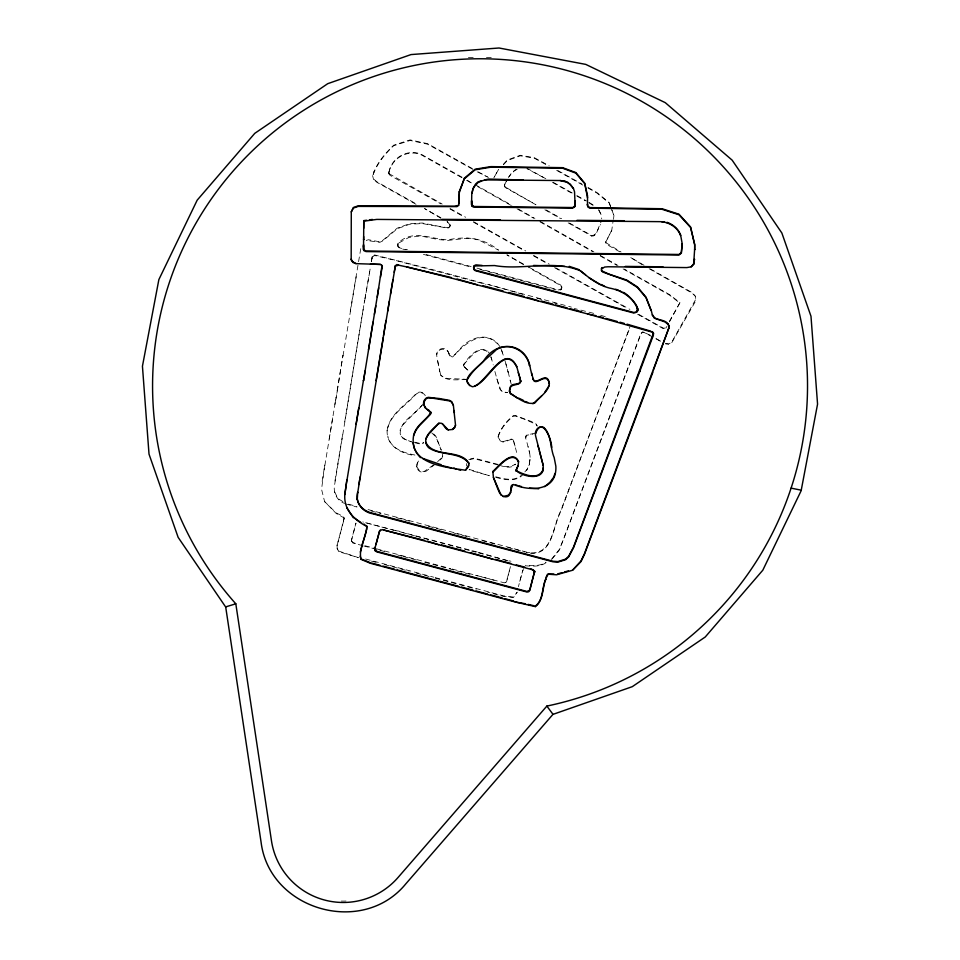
<?xml version="1.0" encoding="UTF-8"?>
<svg xmlns="http://www.w3.org/2000/svg" width="960" height="960" viewBox="0 0 960 960"><rect width="100%" height="100%" fill="white"/><g stroke="black" fill="none" stroke-linecap="round" stroke-linejoin="round"><path stroke-width="0.72" stroke-dasharray="4.8 3.6" d="M466.5 465.984L466.596 463.56M407.46 249.552C401.364 250.236 393.612 245.328 400.452 240.996C414.792 229.824 432.06 239.376 447.804 239.856C466.584 236.064 482.832 237.516 498.516 250.14L480.192 240.732L473.82 238.776L467.484 238.212L447.84 240.42L438.564 239.604L420.612 235.968L408.96 237.42L398.676 243.048L397.764 245.844L398.7 247.584L406.044 249.732M535.056 433.104C531.54 434.976 522.756 432.888 526.308 440.028L529.668 453.036L528.072 446.544M525.84 437.844L526.764 435.276L532.968 434.04M322.164 481.32L324.816 464.916L321.552 489.3L324.612 501.6L336.192 513.468L343.968 517.836L343.26 516.36L336.144 512.904L324.612 501.6M416.736 467.088L416.904 464.064L419.04 460.212C415.968 464.124 415.86 470.724 421.632 472.236L426.18 471.18L434.892 464.484M504.468 185.076L506.34 181.212L504.54 185.364L505.404 187.596L535.968 204.792L505.596 187.2L504.468 185.076L504.552 186.192M364.128 303.36L364.644 300.336L334.308 486.672C333.624 493.86 337.644 501.144 344.664 503.436M498.048 436.704C500.304 428.592 506.724 420.828 513.336 415.62L515.868 415.644L531.132 421.428L535.788 423.636L537.252 426.084L535.824 424.2L525.42 419.604L515.784 416.16L513.384 416.184C506.76 421.392 500.34 429.156 498.084 437.268L500.28 440.856L502.464 441.912C506.076 443.1 512.436 435.984 513.828 442.116C513.156 435.288 506.004 442.236 502.416 441.348L500.244 440.292L498.084 437.268M463.524 364.572L463.62 365.712C466.74 357.624 480.384 342.912 489.072 352.8M463.56 365.136L463.608 363.996M364.68 300.9L369.732 271.56M364.932 298.668L370.704 265.728M529.248 464.112L530.232 457.788L529.296 464.664L526.56 470.532L529.296 464.664M611.76 230.244L605.748 242.112L611.76 230.244L613.272 219.792M613.536 218.94L613.944 215.544L611.088 207.756M334.944 481.056L342.672 434.34M324.864 465.48L335.724 399.48L334.488 406.896M337.164 390.78L342.96 355.428L336.072 398.184L337.212 391.344M329.184 439.14L332.952 416.244M344.712 421.896L363.624 306.432M351.48 540.708L355.98 523.032L351.516 539.676M335.772 400.044L336.036 397.62M342.996 355.992L356.508 274.992M350.22 311.388L361.236 245.856M387.108 430.584C389.328 414.144 405.876 405.012 416.172 393.516C418.764 390.996 423.36 391.872 425.196 394.872L425.232 395.436C423.096 391.848 417.66 391.716 415.212 395.028C405.252 406.2 389.16 415.128 387.144 431.148L387.108 430.584C386.388 446.172 401.628 453.756 414.912 455.568L414.876 455.004C403.824 452.904 390.984 448.884 387.864 436.548L387.9 437.112M371.58 260.568L371.388 261.684L372.18 256.56L374.544 254.94L439.716 271.428L571.38 307.116M371.832 258.36L371.784 259.464M372.18 256.56L371.868 258.924L371.952 257.712M397.896 244.848L398.004 243.624M476.928 268.116L558.576 289.932L560.628 289.464L561.816 287.28M559.872 289.872L560.664 290.028L561.744 288.348L560.784 285.636L528.288 267.348M437.64 361.092L439.716 371.244L436.848 356.364C435.396 351.204 441.348 346.56 445.98 349.284C449.58 350.628 448.152 358.032 452.772 356.904C464.004 344.448 481.788 328.272 497.64 343.932L497.592 343.368C485.904 331.236 467.496 338.472 458.808 350.496C456.252 352.128 453.12 359.088 449.712 355.332L449.76 355.884M449.1 353.688L449.136 354.24C448.008 347.352 437.208 347.652 436.788 354.612L436.752 354.048M462.108 177.276L424.2 155.976C410.304 146.592 390.156 157.308 388.836 173.76M388.8 172.956C391.644 157.128 410.628 147.492 424.236 156.54L464.76 179.304M343.62 520.32L344.1 518.388L337.08 545.484L343.656 520.872M665.496 343.32L668.808 343.812L671.556 342.456L695.748 299.28L695.172 301.884L671.592 343.02L668.856 344.376L665.544 343.884M519.792 581.352L522.816 570.276L518.412 586.692M452.076 569.004L504.48 582.864L506.52 581.28L510.864 565.116M505.344 582.612L506.568 581.844L510.216 567.516M522.852 570.84L523.476 568.548M401.232 436.512L405.396 439.476L411.54 441.9L403.02 438.576L400.188 433.944C399.756 420.372 416.184 414.408 422.772 404.088M423.792 403.572L402.6 425.172L399.972 430.344M449.844 226.356L450.132 225.504L449.304 227.616L447.624 228.132L422.448 223.572L409.776 224.196L397.224 228.756L382.824 240.888L379.74 242.364L366.276 240.372L368.52 239.736L379.692 241.8L382.788 240.336L397.176 228.192L409.728 223.632L422.4 223.008L442.512 227.04L447.588 227.568L449.892 226.92M569.436 223.032L591.624 235.5C597.6 235.968 598.524 225.504 601.212 221.712M472.776 169.332L427.56 144.18L410.124 140.46L393.684 145.74C384.648 154.224 376.536 164.232 372.624 176.16C375.852 163.932 384.768 153.816 393.648 145.188L410.076 139.896L427.524 143.628L472.74 168.768M368.064 509.568L531.456 553.416C553.044 554.064 552.828 526.392 560.688 511.728L630.036 326.52M531.408 552.852C552.996 553.5 552.78 525.828 560.64 511.164L630.084 327.072M551.28 559.476L559.38 549.396L564.948 535.62L639.624 337.512C640.272 335.04 641.784 330.54 645.108 332.964L661.836 341.976L652.752 336.54M552.216 558.924L559.428 549.948L640.908 333.42L642.588 331.788L643.956 332.388M437.628 461.616L441.876 457.716L442.668 455.64L441.924 458.268L437.664 462.18M463.644 364.56C469.56 358.62 477.36 345.768 487.068 351.336L487.032 350.784M568.164 222.864L591.66 236.052C596.988 237 597.552 227.904 600.348 224.964L600.312 224.412M435.168 577.596L503.328 595.8L513.18 597.012L517.224 592.08L515.604 595.356L513.216 597.576L503.364 596.364L487.74 592.188M414.672 442.164L421.668 443.808L423.648 442.272M414.708 442.728L421.704 444.372L423.696 442.824M637.62 314.268L663.252 328.644L665.472 328.512L666.972 326.412M638.856 314.424L663.216 328.092L665.016 328.152L666.732 326.868M506.376 181.776L506.736 181.128M494.4 176.832L498.552 169.488L493.812 177.864M669.408 321.324L679.956 302.652L669.588 294.624L624.36 269.076M669.456 321.888L679.956 302.652M508.356 177.588L511.776 172.548L516.24 169.224M372.216 257.124L374.58 255.504L395.892 260.52L486.012 284.364M517.236 169.26L514.356 170.844L508.92 176.628M524.868 471.864L526.524 469.968M503.412 164.208L507.312 159.996L520.272 155.268L534.192 157.632L549.144 165.756M503.448 164.772L507.348 160.548L520.32 155.832L534.228 158.184L547.932 165.636M504.036 466.536L510.72 466.536L515.616 464.136C511.8 468.756 505.44 467.184 500.52 465.624M416.7 466.524L419.364 470.568L423.852 471.696L433.74 464.796M495.72 476.784C504.012 478.896 513.96 481.656 521.232 475.476M495.768 477.348C504.504 479.784 514.98 482.112 522.432 475.272M468.84 459.732L474.06 458.676L498.192 465M546 562.728C540.024 566.964 532.584 566.232 525.672 565.824L525.636 565.26C532.536 565.668 539.988 566.412 545.964 562.164M496.872 378.9L500.928 390.348L503.136 391.956L507.552 392.508L503.172 392.52L499.656 388.74L494.628 370.512M498.144 464.436L474.012 458.112L470.256 458.976M466.692 379.632C458.496 379.296 446.7 381.936 440.76 375.108L444.18 377.82L447.06 378.372L465.468 379.26M526.248 552.36L529.716 552.588M426.276 254.58L471.144 266.568M423.42 254.364L471.18 267.132M479.868 269.448L556.056 289.812M370.98 510.888L381.012 513.576M396.78 517.788L412.548 522M428.256 526.2L443.88 530.364M453.816 533.028L466.596 536.436M482.22 540.612L497.844 544.776M507.78 547.428L524.82 551.988M477.144 551.976L362.772 521.964M478.548 552.348L510.936 561.588M365.64 522.732L393.684 530.22M395.064 530.592L399.168 531.144M402 532.452L414.576 535.8M415.968 536.184L470.172 550.656M471.576 551.04L475.788 552.156M478.596 552.912L501.54 559.044M502.98 559.428L507.276 560.58M351.552 541.044L352.704 542.388L358.092 544.44M365.088 545.76L373.536 548.016M376.392 548.784L450.708 568.632M351.456 540.6L352.74 542.952L362.316 545.568M363.72 545.94L386.424 552.012M397.836 555.06L402.072 556.188M403.488 556.572L417.612 560.34M424.716 562.236L471.36 574.704M365.616 559.008L433.728 577.2M371.448 561.12L377.244 562.668M384.492 564.6L409.128 571.188M416.376 573.12L432.312 577.38M435.216 578.148L476.388 589.152M522.66 294.288L488.868 284.58M536.964 298.2L544.116 300.156M348.528 504.18L356.904 506.484M345.78 503.976L356.94 507.048M554.16 302.916L557.028 303.708M593.712 313.356L574.296 308.472M469.164 469.368L489.336 475.74L469.212 469.932M508.716 560.964L510.3 560.952M600.636 315.312L606.072 316.884M650.376 268.908L692.196 292.632L695.544 296.484L695.784 299.844M649.152 268.728L692.244 293.196L695.544 296.484M338.58 551.04L358.404 557.628L338.616 551.604L337.176 548.22L338.616 551.604M591.864 235.608L592.236 235.728M526.956 168.216L546.216 178.944L526.992 168.78M431.676 432.804L435.924 436.872L441.276 450.204L435.888 436.308L433.296 433.536M334.632 491.94L338.016 498.564L345.744 503.412M591.744 236.1L591.624 235.5M478.272 171.888L488.436 177.456M477.204 171.828L487.272 176.832M650.184 335.16L645.108 332.964M557.88 170.556L581.724 183.912M556.668 170.412L583.032 185.184M553.416 182.424L574.464 194.208M552.444 182.424L574.5 194.76M619.848 251.868L608.208 245.292L605.868 242.652L621.096 252.048M523.524 264.144L506.868 254.808L523.56 264.696M529.428 267.456L560.748 285.072L561.84 287.328M576.876 195.564L586.536 200.976M576.912 196.116L585.372 200.868M546.144 209.964L561.6 218.64M544.908 209.808L560.34 218.472M388.908 173.58L442.188 204.084M450.024 208.488L465.684 217.272M473.52 221.676L525.756 250.98M533.592 255.372L549.264 264.168M555.792 267.828L629.928 309.42M388.74 172.8L389.988 175.344L440.916 203.916M450.06 209.04L464.424 217.104M473.568 222.228L524.496 250.8M533.628 255.936L547.992 263.988M554.52 267.648L627.408 308.544M416.04 204.324L376.896 182.316L373.512 178.956L376.848 181.752L415.992 203.772M440.916 217.752L424.524 208.548L440.952 218.304M588.936 202.332L595.824 206.592M588.984 202.896L594.78 206.412M467.328 180.216L472.596 183.72L466.068 180.048M623.124 268.92L669.624 295.188L680.004 303.216M475.092 184.596L511.872 205.38M518.268 209.004L534.9 218.424M540.024 221.316L593.88 251.82M600.18 255.396L617.964 265.464M477.66 186.588L510.636 205.224M517.032 208.836L533.664 218.256M540.06 221.88L592.656 251.664M600.228 255.96L616.728 265.296M588.024 187.476L596.856 192.48L609.18 202.56L610.608 206.46M588.072 188.04L596.892 193.044L609.216 203.124L613.944 215.544M644.052 265.248L630.132 257.22L642.816 265.08M447.072 221.256L450.12 225.18L447.108 221.82M463.824 366.252L468.864 371.172L464.148 366.732L463.584 365.148M497.592 343.368L500.88 347.964L504.684 359.64M599.016 210.096L601.344 215.064L601.716 218.88M598.44 209.712L601.344 215.064M398.04 246.816L397.728 245.28M500.916 348.528L503.436 355.392M490.872 356.592L493.236 364.896M490.92 357.156L491.844 359.832M505.104 361.044L508.2 372.42L505.932 363.876M515.052 446.136L514.152 442.908L517.308 454.956M372.588 175.596L373.56 179.52M513.792 441.552L514.2 443.472M439.68 370.692L440.76 375.108M508.152 371.868L510.552 381.888L510.192 380.436M511.224 384.204L510.504 381.324M343.92 517.272L344.136 518.952M605.712 241.548L605.904 243.216M529.62 452.472L530.268 458.352M666.228 327.132L666.144 327.888M594.864 234.552L594.756 235.356M561.696 286.272L561.852 287.844M561.516 288.216L561.48 288.9M561.384 288.444L561.36 289.128M561.252 288.684L561.228 289.344M525.66 436.248L525.66 437.436M504.78 184.008L504.696 184.824M504.816 186.42L505.02 187.2M504.564 184.524L504.54 185.364M504.588 185.904L504.72 186.732M515.868 415.644L515.676 415.584M494.088 580.224L475.452 575.244M397.848 244.284L397.788 245.316M388.848 171.996L388.944 174.144M374.244 170.988L374.22 171.672M374.064 171.324L374.04 171.996M365.544 294.96L365.508 295.86M351.6 541.608L351.444 540.144L351.492 541.164M450.084 224.616L450.168 226.068M442.572 453.804L442.704 456.204M337.032 544.92L337.212 548.784M468.396 57.6A327.48 327.096 -4.1 0 1 475.932 57.42M486.456 57.456A327.48 327.096 -4.1 0 1 492.444 57.624M346.044 901.044A72.576 72.492 -4.1 0 1 340.512 901.056"/><path stroke-width="1.44" d="M425.748 442.584L425.7 442.02C432.9 458.352 461.016 448.44 468.84 463.452C460.392 451.44 440.16 455.964 428.472 447.564C420.048 438.048 433.02 429.372 439.092 423.012L428.556 434.244L425.712 439.14M363.672 236.58L363.636 239.916L363.768 220.62L366.66 220.224M363.708 228.312L363.768 220.62M587.436 205.332L587.448 204.156L587.844 207.048L589.908 208.152L662.04 209.292L679.02 214.764L690.612 227.532L694.716 244.944L694.668 249.852L694.668 244.38L690.576 226.968L678.972 214.2L662.004 208.728L589.872 207.588L587.484 205.896M459.024 200.868L459.372 191.424L464.52 178.08L475.14 169.2L490.86 166.62L562.584 167.664L575.82 172.56L584.688 183.12L587.532 195.72L587.496 204.708M363.6 239.352L363.564 245.28M473.604 267.18L473.94 269.088L475.296 270.132L633.648 312.444L636.648 312.048L637.584 308.784M574.908 205.212L574.92 201.984M694.5 260.076L694.464 259.008L693.648 264.384L691.164 266.832L686.868 267.588L608.076 266.772L604.62 267.048L601.5 268.956L601.956 267.648L602.796 267.672M574.98 201.816L574.536 191.772L573.468 188.544L570.252 184.176M693.648 264.384L694.632 249.3M492.84 471.504L492.888 472.056C498.612 466.968 512.136 449.376 518.58 461.844C513.048 448.344 498.372 466.26 492.84 471.504L493.428 477.504L497.616 488.4L499.716 493.272L503.124 496.464C512.904 499.152 509.052 487.488 513.516 484.5C530.364 491.604 557.16 491.184 555.852 466.236L554.172 457.572C550.116 448.14 551.604 434.508 543.66 427.332C538.344 424.944 534.24 431.04 535.596 435.9L543.144 465.168L539.316 450.864M512.316 484.98L511.512 485.472L511.296 488.7M574.944 203.076L574.92 204.672L575.004 200.664M363.492 245.7L363.636 250.128L365.976 251.58L679.008 255.012L681.36 253.152L682.2 243.732L681.312 252.588L678.972 254.46L365.928 251.016L363.6 249.576L363.516 244.716L363.528 246.264M458.688 205.272L454.464 206.244L358.164 205.836L353.352 207.504L351.288 211.908L353.388 208.068L358.212 206.4L456.96 206.616L458.688 205.272L459.372 191.424M520.608 381.096C519.66 385.548 512.712 382.74 510.516 386.448L509.484 391.068L510.396 393.756C517.668 397.56 526.572 405.72 535.128 402.78C539.748 396.516 548.916 391.596 549.324 383.208L549.36 383.772C547.464 369.12 535.14 387.6 533.016 378.3C534.588 388.176 545.7 371.568 548.964 382.188L548.928 381.636M516.024 470.616L518.136 465.588L518.532 461.292M535.356 606.612L535.32 606.06C543.552 600.264 541.752 587.712 545.688 579.24C542.244 588.156 543.48 600.54 535.356 606.612L515.196 601.98L370.236 563.244L361.092 559.38C358.056 548.112 366.684 537.132 366.792 525.924L366.72 529.116L360.336 552.072M574.872 205.188L574.284 206.724L572.568 207.54L473.88 206.484L471.576 204.624L471.768 193.764L473.808 187.152L478.212 182.388L484.728 179.916L560.064 180.528L566.784 182.172L569.544 183.96L573.468 188.544M357.264 499.392L357.696 492.156C354.804 502.392 362.472 512.016 372.42 513.708L552.972 561.792L557.892 562.14L565.632 559.692L568.644 556.92L573.504 547.8L653.364 335.232L653.46 333.156L652.236 331.584L653.496 333.72M511.224 490.116L511.272 489.456L511.272 490.68M509.52 391.632L509.652 388.776M374.688 549.54L375.252 547.068M468.804 462.888L468.516 466.524L465.528 470.244C445.62 467.148 408.564 464.28 413.592 435.66C415.572 425.568 425.7 420.624 430.752 412.692C426.84 409.044 419.76 404.076 425.988 398.256L428.172 397.332L439.476 398.544L449.484 400.356L451.632 401.58L453.384 405.384L455.532 425.232L454.368 428.04L452.436 429.48L448.26 429.888C444.288 429.288 443.592 421.164 439.14 423.576M473.592 267.84L473.976 269.652L475.332 270.696L633.684 312.996C645.876 311.592 627.036 293.316 623.268 292.38M473.64 267.732L474.42 265.416L473.688 267.276M344.832 494.52L346.908 479.82L344.832 494.52C343.512 509.88 354.78 520.2 366.84 526.488M509.7 389.34L510.564 387.012C513.012 383.496 522.9 385.884 520.236 379.32L520.596 381.072M357.732 492.72L360.156 476.952L358.908 484.536M356.052 424.452L358.788 408.012L346.944 480.372M378.684 287.832L363.48 380.892L365.16 370.836M383.556 335.496L386.028 320.436L376.128 380.568M377.28 297.072L382.02 265.596L380.448 264.432L355.992 263.628L352.884 262.404L351.144 259.308L352.884 262.404M380.472 277.176L382.212 266.76L382.128 268.068M386.064 320.988L392.904 279.864M423.636 404.352L423.984 401.412M390.516 294.12L395.46 265.428L394.176 272.256M360.204 477.504L383.376 337.356M358.836 408.564L363.444 380.328M534.564 571.788L529.62 590.208L526.944 591.456L376.824 551.34L374.688 549.42M534.504 571.452L532.968 569.892L382.08 529.596L379.548 531.108L374.724 549.072L375.072 550.812L376.86 551.904L526.98 592.02L528.744 591.744L529.824 590.328L534.564 571.332M574.836 206.304L574.872 204.648L574.5 207.06L572.604 208.104L473.748 207.036L471.708 205.452L471.576 200.676L471.636 205.176M551.568 446.856L551.616 447.42C552.072 440.472 542.28 415.308 535.56 433.572L535.524 433.008M413.592 435.66L415.944 430.248L419.124 425.952L430.392 414.432L430.704 412.044L429.264 410.844M601.464 268.392L601.476 270.72L602.676 272.004L626.772 280.62L637.44 287.484L646.032 297.696L651.192 310.572L645.996 297.132L637.404 286.92L626.736 280.056L608.796 274.092L601.476 270.72M465.528 470.244L468.864 464.928M475.056 386.436L475.008 385.884C487.092 381 505.488 342.156 516.696 366.696C503.508 342.048 487.092 385.5 472.344 386.736C456.516 379.464 480.96 366.3 484.236 359.976C498.204 338.82 527.34 342.984 530.496 369.216L532.104 375.288L531.48 372.912M529.428 365.064L529.476 365.616C527.1 351 509.22 341.388 496.296 349.74C486.432 359.328 473.772 367.98 467.1 380.04L467.064 379.476M653.472 369.984L668.892 327.9L584.4 553.836L580.944 561.06L572.496 570.276L556.536 574.788L548.64 574.236L546.9 575.58L546.348 577.488L547.572 574.14L553.86 574.044M542.532 471.432L543.264 467.868C543.252 481.572 520.644 476.28 515.988 470.052M379.548 531.108L375.924 544.584M545.724 579.804L546.312 576.924M653.46 333.156L573.468 547.236L568.596 556.356L565.596 559.14L557.844 561.576L552.924 561.228L372.372 513.156C365.148 511.596 358.332 506.556 357.228 498.828M544.836 392.184L549.312 385.404M516.684 468.528L516.192 471.252M637.38 310.692L637.344 311.496M572.496 570.276L580.98 561.624L584.436 554.4L652.992 371.928M544.716 486.672L549.876 482.28L553.512 477.492L555.024 473.412M459.42 191.988L464.52 178.08M472.896 188.712L475.68 183.936L478.176 181.824L481.224 180.84M454.368 428.04L455.532 425.232M424.02 401.964L426.036 398.82L428.208 397.896L433.344 398.304L449.664 400.944L451.668 402.144L453.384 405.384M516.996 467.952L518.136 465.588M503.124 496.464L508.104 495.324L510.996 492.216M801.132 490.764L762.816 570.192L705.228 637.008L632.292 686.664L552.924 714.396L405.636 884.052C362.28 936.78 269.436 909.936 261.072 842.136L225.708 607.056L178.14 537.348L149.016 454.128L142.44 366.216L158.868 279.588L197.184 200.16L254.772 133.344L327.708 83.688L411.024 54.576L499.044 48L585.756 64.392L665.268 102.66L732.156 160.164L781.86 233.016L810.984 316.236L817.56 404.148L801.24 490.176L791.088 488.136M516.144 470.7C523.488 474.24 537.048 480.48 542.484 470.868M380.364 530.028L379.752 530.688M546.852 706.08L398.052 877.476A72.576 72.492 -4.1 0 1 271.464 840.768L235.812 603.804A327.48 327.096 -4.1 0 1 307.62 107.808A327.48 327.096 -4.1 0 1 784.164 264.492A327.48 327.096 -4.1 0 1 546.852 706.08L552.732 713.976M532.92 403.836L541.536 396M693.612 263.82L691.164 266.832M395.508 265.992L398.772 265.224L406.932 266.976L452.748 278.448L587.568 313.932L652.272 332.148M226.008 606.792L235.812 603.804M464.556 178.644L475.176 169.764L490.908 167.184L562.62 168.228L575.856 173.124L584.736 183.684L587.532 197.772M454.332 427.488L452.436 429.48M474.456 265.968L494.592 265.548C522.396 270.564 553.764 259.428 580.428 270.84C589.164 277.968 598.248 285.144 609.42 288.06C621.288 290.22 633.252 297.156 637.512 308.976M482.16 265.44L475.836 264.84L474.876 265.68M398.772 265.224L396.888 264.54L396.132 265.416M557.82 573.852L561.816 572.724M564.468 571.98L568.464 570.852M369.54 219.828L372.432 219.432M363.804 221.184L376.8 219.408L658.74 221.64C667.932 221.376 677.268 226.692 680.628 235.464C678.792 229.152 673.14 224.484 667.068 222.312L667.116 222.876M523.236 180L488.652 179.052L484.728 179.916M529.584 488.064L538.716 488.808M441.948 219.36L500.4 219.768M577.032 220.32L624.204 220.716M625.284 266.4L663 266.808M533.556 265.44L564.66 266.4M380.448 264.432L370.428 264.108M664.644 222.24L661.86 221.832M668.304 324.624L665.1 321.972L654.384 318.192L652.392 314.82L654.336 317.64C658.848 320.712 667.728 319.5 668.916 326.352L668.268 324.06M569.244 266.328L579.456 269.784M525.24 603.732L515.196 601.98M528.12 604.392L533.88 605.724M451.308 277.536L406.932 266.976M453.852 467.988L456.12 469.104M457.044 279.012L477.324 284.796M483.024 285.732L503.112 290.976M508.776 292.464L524.268 296.544M527.088 297.288L538.404 300.816M541.26 301.032L552.828 304.116M555.72 304.884L567.276 307.968M570.168 308.736L581.736 311.832M424.62 540.396L383.304 529.908M427.428 541.14L438.696 544.704M441.42 544.884L464.856 551.148M470.424 552.636L492.804 559.164M495.528 559.344L510.732 563.4M516.312 564.888L524.904 567.192M530.448 568.668L533.4 570.084M371.616 563.064L380.136 565.344M382.98 566.1L394.332 569.136M397.176 569.892L438.348 580.896M439.8 581.28L458.64 586.308M461.532 587.088L473.124 590.184M476.028 590.964L487.62 594.06M490.512 594.828L502.116 597.924M505.008 598.704L513.708 601.032M595.992 315.684L587.568 313.932M598.812 316.452L603.048 317.604M605.868 318.372L617.16 321.456M619.98 322.224L624.204 323.388M627.036 324.156L650.832 331.176M422.712 458.388L441.396 464.808M615.648 289.272L618.36 290.1M564.624 180.84L566.784 182.172M352.836 261.84L355.992 263.628M601.488 284.532L604.788 286.464M362.352 559.38L370.2 562.68M619.608 290.64L622.164 292.272M518.676 398.172L523.164 400.236M527.688 402.36L524.328 401.316M364.428 524.196L363.648 524.352M509.484 391.068L510.36 393.192L517.608 398.22M588.912 277.656L600.432 284.628M354.528 518.124L360.756 522.408M426.48 409.176L428.82 410.052M567.66 182.208L569.544 183.96M585.564 274.824L580.428 270.84M442.164 423.576L448.26 429.888M467.172 381.612L469.8 385.668M534.336 571.032L533.772 570.336M413.064 442.656L414.228 448.26L416.748 453.216L420.444 457.644M382.212 265.656L382.308 266.88L381.612 265.056M423.588 403.8L425.448 408.312M493.428 477.504L501.156 495.348M516.648 366.132L519.084 375.372L518.316 372.492M680.592 234.9L682.2 243.732M533.064 378.864L532.068 374.724M538.92 448.968L537.888 445.524M519.888 378.036L519.552 376.752L520.272 379.884M519.048 374.808L519.6 377.316M651.156 310.02L652.44 315.384M534.6 571.896L534.468 570.888L534.528 572.772M637.476 308.424L637.668 310.356M637.236 307.74L637.404 308.652M637.572 310.08L637.476 311.1M636.756 306.588L636.972 307.548M640.008 370.74L639.984 371.52M574.932 201.252L574.956 202.548M574.716 206.016L574.644 206.82M563.592 181.008L560.064 180.528M547.068 431.568L547.296 432.768M520.548 380.508L520.656 381.648M521.46 486.576L518.964 485.856M517.284 485.364L515.568 484.884M511.368 486.12L511.356 488.52M472.5 190.32L471.936 193.116M472.548 206.064L472.752 206.724M471.912 205.392L472.116 206.184M471.672 204.888L471.816 205.704M473.652 266.712L473.796 269.268M458.952 201.276L458.868 203.772M460.62 470.208L458.376 469.656M454.404 412.92L454.08 410.52M451.668 468L442.716 465.732M430.704 412.044L430.668 413.868M389.328 301.26L387.696 311.124M375.828 305.796L374.424 314.28M373.032 322.032L368.484 349.884M363.816 249.972L363.996 250.728M363.48 246.204L363.564 249.924M363.6 249.576L363.744 250.344M374.688 548.508L374.868 550.416M366.18 525.66L365.304 525.168M361.092 559.38L360.132 556.26M353.388 517.812L346.86 507.864M351.18 259.86L351.288 211.908M543.108 464.616L543.312 468.42M668.88 325.8L668.928 328.452"/></g></svg>
